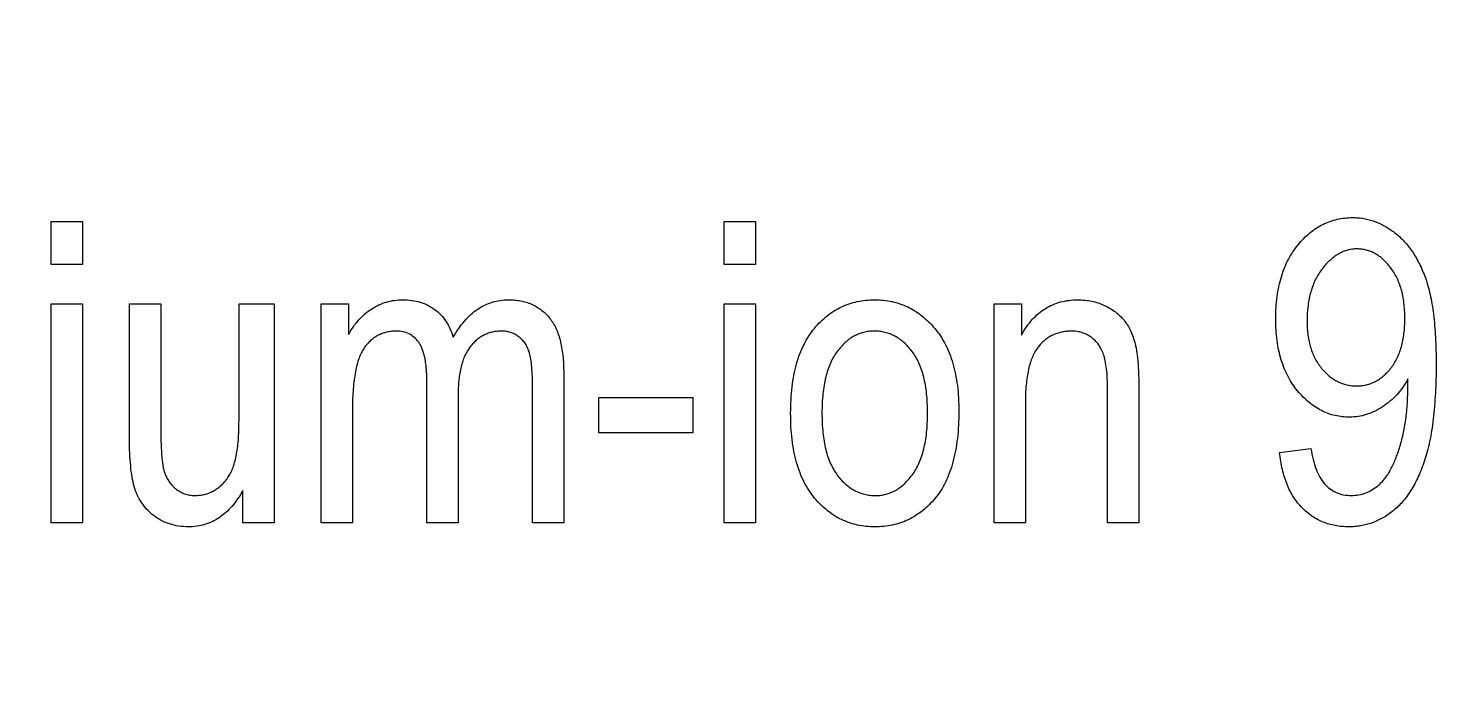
# Model space of a CAD drawing. Header units: millimetres. Extents: x -34 to 34, y -34 to 34.
# Drawn here: x -1.3 to 5.96, y -20.88 to -17.59 of the extents above; entities that cross this region are included whole.
import ezdxf

# ---------------------------------------------------------------- set-up
doc = ezdxf.new("R2010")
doc.units = ezdxf.units.MM

msp = doc.modelspace()

# ---------------------------------------------------------------- linework, layer by layer
at = {"color": 7, "linetype": 'Continuous', "lineweight": 25}
for p, q in [((-1.1852, -18.7935), (-1.1852, -18.5733)), ((-1.1852, -18.5733), (-1.0251, -18.5733)), ((-1.0251, -18.5733), (-1.0251, -18.7935)), ((2.257, -18.7935), (2.257, -18.5733)), ((2.257, -18.5733), (2.4171, -18.5733)), ((2.4171, -18.5733), (2.4171, -18.7935)), ((-1.0251, -18.7935), (-1.1852, -18.7935)), ((2.4171, -18.7935), (2.257, -18.7935)), ((-1.1852, -20.1143), (-1.1852, -18.9936)), ((-1.1852, -18.9936), (-1.0251, -18.9936)), ((-1.0251, -18.9936), (-1.0251, -20.1143)), ((-0.7849, -19.6847), (-0.7849, -18.9936)), ((-0.7849, -18.9936), (-0.6248, -18.9936)), ((-0.6248, -18.9936), (-0.6248, -19.614)), ((-0.2246, -19.5931), (-0.2246, -18.9936)), ((-0.2246, -18.9936), (-0.0445, -18.9936)), ((-0.0445, -18.9936), (-0.0445, -20.1143)), ((0.1957, -20.1143), (0.1957, -18.9936)), ((0.1957, -18.9936), (0.3358, -18.9936)), ((0.3358, -18.9936), (0.3358, -19.1515)), ((2.257, -20.1143), (2.257, -18.9936)), ((2.257, -18.9936), (2.4171, -18.9936)), ((2.4171, -18.9936), (2.4171, -20.1143)), ((3.6379, -20.1143), (3.6379, -18.9936)), ((3.6379, -18.9936), (3.778, -18.9936)), ((3.778, -18.9936), (3.778, -19.1537)), ((0.736, -20.1143), (0.736, -19.3867)), ((1.4365, -19.3485), (1.4365, -20.1143)), ((5.7549, -19.4161), (5.7549, -19.3782)), ((0.8961, -19.4636), (0.8961, -20.1143)), ((1.2764, -20.1143), (1.2764, -19.4089)), ((4.2183, -20.1143), (4.2183, -19.4333)), ((4.3784, -19.4283), (4.3784, -20.1143)), ((0.3558, -19.5333), (0.3558, -20.1143)), ((1.6166, -19.654), (1.6166, -19.4739)), ((1.6166, -19.4739), (2.0969, -19.4739)), ((2.0969, -19.4739), (2.0969, -19.654)), ((3.798, -19.5027), (3.798, -20.1143)), ((2.0969, -19.654), (1.6166, -19.654)), ((5.0988, -19.7541), (5.259, -19.7341)), ((-0.2046, -20.1143), (-0.2046, -19.948)), ((-1.0251, -20.1143), (-1.1852, -20.1143)), ((-0.0445, -20.1143), (-0.2046, -20.1143)), ((0.3558, -20.1143), (0.1957, -20.1143)), ((0.8961, -20.1143), (0.736, -20.1143)), ((1.4365, -20.1143), (1.2764, -20.1143)), ((2.4171, -20.1143), (2.257, -20.1143)), ((3.798, -20.1143), (3.6379, -20.1143)), ((4.3784, -20.1143), (4.2183, -20.1143))]:
    msp.add_line(p, q, dxfattribs=at)
at = {"color": 7, "linetype": 'Continuous'}
msp.add_circle((0, 0), 34, dxfattribs=at)
at = {"color": 7, "linetype": 'Continuous', "lineweight": 25}
for points, knots in [([(5.0788, -19.0715), (5.0792, -19.052), (5.0799, -19.0138), (5.0854, -18.9583), (5.0937, -18.9057), (5.1069, -18.8568), (5.1225, -18.8106), (5.1425, -18.7679), (5.1656, -18.7281), (5.1925, -18.6921), (5.2217, -18.6596), (5.2529, -18.6313), (5.2853, -18.6069), (5.3198, -18.5875), (5.3555, -18.5719), (5.3931, -18.5615), (5.4319, -18.5545), (5.4584, -18.5537), (5.4719, -18.5533)], [0, 0, 0, 0, 0.080536, 0.1575052, 0.2303941, 0.2998252, 0.3668017, 0.4313193, 0.4942184, 0.5563766, 0.6167198, 0.674312, 0.7300136, 0.7839921, 0.8374046, 0.8906782, 0.94439, 1, 1, 1, 1]), ([(5.4719, -18.5533), (5.4815, -18.5536), (5.5007, -18.554), (5.5291, -18.558), (5.5571, -18.5638), (5.5845, -18.5723), (5.6113, -18.5837), (5.6377, -18.5973), (5.6638, -18.6128), (5.689, -18.6314), (5.7135, -18.652), (5.7366, -18.6751), (5.7582, -18.7007), (5.7787, -18.7281), (5.7969, -18.7585), (5.8147, -18.7906), (5.8304, -18.8254), (5.845, -18.8626), (5.8579, -18.9031), (5.8691, -18.9475), (5.8783, -18.996), (5.8862, -19.0487), (5.8919, -19.1056), (5.8964, -19.1667), (5.8988, -19.232), (5.8992, -19.2769), (5.8994, -19.3001)], [0, 0, 0, 0, 0.0299925, 0.0598877, 0.089528, 0.1191969, 0.1495621, 0.180297, 0.2118561, 0.2444943, 0.2777729, 0.3118578, 0.3465137, 0.382146, 0.418846, 0.4570305, 0.4968164, 0.5380658, 0.5818416, 0.6295539, 0.680974, 0.7362938, 0.795893, 0.8595676, 0.9276884, 1, 1, 1, 1]), ([(5.496, -18.7134), (5.4877, -18.7137), (5.4713, -18.7143), (5.4471, -18.7192), (5.4235, -18.7271), (5.4008, -18.7385), (5.3786, -18.7527), (5.3575, -18.7704), (5.3366, -18.7908), (5.3169, -18.8145), (5.2985, -18.8405), (5.2823, -18.8689), (5.269, -18.8996), (5.2582, -18.9323), (5.2491, -18.9669), (5.2436, -19.0038), (5.2396, -19.0427), (5.2392, -19.0694), (5.2389, -19.0831)], [0, 0, 0, 0, 0.049725, 0.099003, 0.148069, 0.199199, 0.251473, 0.306809, 0.364999, 0.427413, 0.491895, 0.556876, 0.624102, 0.693033, 0.764335, 0.839414, 0.917671, 1, 1, 1, 1]), ([(5.7393, -19.0674), (5.739, -19.0541), (5.7385, -19.0279), (5.735, -18.9899), (5.7295, -18.9539), (5.7214, -18.9203), (5.7111, -18.8887), (5.6982, -18.8596), (5.6832, -18.8325), (5.666, -18.8079), (5.6474, -18.7859), (5.6279, -18.7665), (5.6076, -18.7503), (5.5868, -18.7365), (5.5651, -18.7261), (5.5426, -18.7189), (5.5195, -18.7144), (5.5038, -18.7138), (5.496, -18.7134)], [0, 0, 0, 0, 0.084125, 0.164593, 0.240408, 0.31338, 0.382555, 0.449321, 0.514019, 0.577253, 0.638317, 0.695452, 0.750134, 0.801879, 0.852123, 0.901149, 0.950623, 1, 1, 1, 1]), ([(0.3358, -19.1515), (0.3437, -19.1379), (0.3591, -19.1111), (0.3876, -19.0756), (0.4191, -19.045), (0.4536, -19.0191), (0.4908, -18.9987), (0.53, -18.9843), (0.5708, -18.9751), (0.5987, -18.9741), (0.6128, -18.9736)], [0, 0, 0, 0, 0.136597, 0.267048, 0.392852, 0.516746, 0.639191, 0.758621, 0.877822, 1, 1, 1, 1]), ([(0.6128, -18.9736), (0.6284, -18.9742), (0.6585, -18.9753), (0.7018, -18.9846), (0.7414, -18.9998), (0.7768, -19.0218), (0.8081, -19.0492), (0.8346, -19.0826), (0.8562, -19.1216), (0.866, -19.1504), (0.8711, -19.1653)], [0, 0, 0, 0, 0.134338, 0.25943, 0.380207, 0.498544, 0.617104, 0.738065, 0.864496, 1, 1, 1, 1]), ([(0.8711, -19.1653), (0.8803, -19.1501), (0.898, -19.1208), (0.9285, -19.0815), (0.9609, -19.0481), (0.9955, -19.0209), (1.0323, -18.9998), (1.071, -18.9844), (1.1118, -18.9755), (1.1397, -18.9742), (1.1538, -18.9736)], [0, 0, 0, 0, 0.148308, 0.286062, 0.41412, 0.535686, 0.65307, 0.767214, 0.882142, 1, 1, 1, 1]), ([(1.1538, -18.9736), (1.1645, -18.9738), (1.1853, -18.9741), (1.2157, -18.9787), (1.2444, -18.9856), (1.2715, -18.995), (1.2963, -19.0083), (1.32, -19.0235), (1.3416, -19.0418), (1.3615, -19.063), (1.3794, -19.0871), (1.3949, -19.1146), (1.4075, -19.1456), (1.4186, -19.1796), (1.4264, -19.2172), (1.4324, -19.2579), (1.4357, -19.3021), (1.4362, -19.3327), (1.4365, -19.3485)], [0, 0, 0, 0, 0.059735, 0.117086, 0.171872, 0.225368, 0.277453, 0.329879, 0.382627, 0.436445, 0.492507, 0.550938, 0.613103, 0.680096, 0.751376, 0.828259, 0.911021, 1, 1, 1, 1]), ([(2.5972, -19.554), (2.5976, -19.5307), (2.5983, -19.4856), (2.6038, -19.4202), (2.6136, -19.3592), (2.6263, -19.3025), (2.6438, -19.2502), (2.6645, -19.2022), (2.6893, -19.1587), (2.7179, -19.1197), (2.7495, -19.0855), (2.783, -19.0554), (2.819, -19.0303), (2.8566, -19.0094), (2.8965, -18.9934), (2.9383, -18.9818), (2.9822, -18.9748), (3.0123, -18.974), (3.0275, -18.9736)], [0, 0, 0, 0, 0.085788, 0.16646, 0.242011, 0.313466, 0.380716, 0.444949, 0.506099, 0.565248, 0.622677, 0.677703, 0.73126, 0.783927, 0.836201, 0.88929, 0.943789, 1, 1, 1, 1]), ([(3.0275, -18.9736), (3.0426, -18.974), (3.0721, -18.9747), (3.1154, -18.9819), (3.1568, -18.9935), (3.1965, -19.0093), (3.2339, -19.0304), (3.2698, -19.0554), (3.3034, -19.0856), (3.3351, -19.1198), (3.3645, -19.1582), (3.3893, -19.2014), (3.4109, -19.2483), (3.4278, -19.2994), (3.4413, -19.3544), (3.4508, -19.4135), (3.4569, -19.4766), (3.4575, -19.5201), (3.4578, -19.5424)], [0, 0, 0, 0, 0.056299, 0.110484, 0.164018, 0.2171, 0.270239, 0.324625, 0.380501, 0.439083, 0.499299, 0.561252, 0.625211, 0.69239, 0.762761, 0.837168, 0.916399, 1, 1, 1, 1]), ([(3.778, -19.1537), (3.7865, -19.1393), (3.803, -19.1115), (3.8324, -19.0744), (3.8648, -19.0433), (3.8998, -19.0175), (3.9377, -18.9975), (3.9786, -18.9839), (4.0221, -18.9751), (4.052, -18.9741), (4.0672, -18.9736)], [0, 0, 0, 0, 0.1396, 0.269696, 0.394051, 0.513661, 0.631635, 0.750274, 0.872674, 1, 1, 1, 1]), ([(4.0672, -18.9736), (4.0793, -18.974), (4.1029, -18.9747), (4.1376, -18.9802), (4.1709, -18.9891), (4.2024, -19.0021), (4.2318, -19.0176), (4.2589, -19.035), (4.2822, -19.0557), (4.3034, -19.078), (4.3213, -19.1036), (4.3372, -19.1322), (4.3497, -19.1647), (4.3585, -19.1941), (4.3644, -19.2202), (4.3679, -19.2426), (4.3716, -19.2675), (4.3737, -19.2948), (4.3762, -19.3246), (4.3771, -19.357), (4.3783, -19.3918), (4.3783, -19.4159), (4.3784, -19.4283)], [0, 0, 0, 0, 0.057076, 0.112243, 0.166711, 0.220738, 0.273946, 0.324397, 0.373587, 0.421633, 0.470319, 0.521782, 0.576728, 0.63569, 0.667677, 0.703855, 0.743388, 0.787184, 0.834397, 0.885486, 0.941017, 1, 1, 1, 1]), ([(5.4572, -19.574), (5.4446, -19.5736), (5.4195, -19.5727), (5.3827, -19.5662), (5.347, -19.556), (5.313, -19.5407), (5.28, -19.5219), (5.2488, -19.4985), (5.2186, -19.4711), (5.1901, -19.4397), (5.1636, -19.4047), (5.1409, -19.3662), (5.1217, -19.3246), (5.1062, -19.2799), (5.0936, -19.2323), (5.0849, -19.1814), (5.08, -19.1274), (5.0792, -19.0905), (5.0788, -19.0715)], [0, 0, 0, 0, 0.054041, 0.106965, 0.159454, 0.212558, 0.266093, 0.321561, 0.379328, 0.440243, 0.502666, 0.56644, 0.631276, 0.698401, 0.768482, 0.841785, 0.918806, 1, 1, 1, 1]), ([(5.2389, -19.0831), (5.2392, -19.0954), (5.2397, -19.1194), (5.2431, -19.1544), (5.2491, -19.1875), (5.2571, -19.2187), (5.2674, -19.2481), (5.2803, -19.2755), (5.2957, -19.3009), (5.3131, -19.3242), (5.3323, -19.3451), (5.3521, -19.3638), (5.3735, -19.3791), (5.3956, -19.3917), (5.4185, -19.402), (5.4425, -19.4086), (5.4673, -19.4134), (5.4843, -19.4137), (5.4929, -19.4139)], [0, 0, 0, 0, 0.079399, 0.155081, 0.226839, 0.296324, 0.362686, 0.427364, 0.491027, 0.553973, 0.614906, 0.673444, 0.729809, 0.784027, 0.837628, 0.890836, 0.94479, 1, 1, 1, 1]), ([(5.4929, -19.4139), (5.5013, -19.4135), (5.518, -19.4128), (5.5426, -19.4089), (5.5659, -19.4013), (5.5886, -19.3919), (5.61, -19.3788), (5.6303, -19.363), (5.6499, -19.3448), (5.6682, -19.3235), (5.6853, -19.2999), (5.6994, -19.2733), (5.7121, -19.2449), (5.722, -19.2139), (5.7298, -19.1807), (5.7354, -19.145), (5.7384, -19.107), (5.739, -19.0809), (5.7393, -19.0674)], [0, 0, 0, 0, 0.0534351, 0.1055019, 0.1565256, 0.2081408, 0.2604235, 0.3144196, 0.3703211, 0.429599, 0.4909859, 0.554045, 0.6194961, 0.6873761, 0.7590856, 0.8350776, 0.9150204, 1, 1, 1, 1]), ([(0.5797, -19.1337), (0.5712, -19.1339), (0.5547, -19.1343), (0.5307, -19.1385), (0.5081, -19.1454), (0.4869, -19.155), (0.4666, -19.1667), (0.4482, -19.1821), (0.4309, -19.1996), (0.4149, -19.22), (0.4007, -19.2441), (0.3887, -19.2725), (0.3785, -19.3052), (0.3701, -19.3423), (0.3637, -19.3838), (0.3591, -19.4297), (0.3563, -19.48), (0.356, -19.5151), (0.3558, -19.5333)], [0, 0, 0, 0, 0.04911, 0.095801, 0.141392, 0.185846, 0.230919, 0.276977, 0.324509, 0.37369, 0.427175, 0.486573, 0.552646, 0.625949, 0.707486, 0.796363, 0.894011, 1, 1, 1, 1]), ([(0.736, -19.3867), (0.7359, -19.3755), (0.7357, -19.354), (0.734, -19.323), (0.7304, -19.2947), (0.7262, -19.2687), (0.7203, -19.2454), (0.7132, -19.2246), (0.7047, -19.2065), (0.6921, -19.186), (0.6729, -19.165), (0.6456, -19.1465), (0.6139, -19.1354), (0.5913, -19.1343), (0.5797, -19.1337)], [0, 0, 0, 0, 0.099448, 0.191613, 0.276791, 0.354092, 0.425988, 0.490936, 0.549546, 0.604214, 0.704853, 0.799955, 0.896347, 1, 1, 1, 1]), ([(1.1182, -19.1337), (1.1102, -19.1339), (1.0946, -19.1344), (1.0716, -19.1383), (1.0497, -19.1444), (1.029, -19.1535), (1.0094, -19.1646), (0.9909, -19.1783), (0.9738, -19.1947), (0.9574, -19.2133), (0.943, -19.235), (0.93, -19.2591), (0.9196, -19.2864), (0.9112, -19.3165), (0.9044, -19.3492), (0.8994, -19.3848), (0.8967, -19.4232), (0.8963, -19.4498), (0.8961, -19.4636)], [0, 0, 0, 0, 0.0531542, 0.1048238, 0.1556703, 0.2051012, 0.2557795, 0.3062069, 0.3590712, 0.414525, 0.4718643, 0.5327921, 0.5980309, 0.6670095, 0.741937, 0.8216469, 0.9077834, 1, 1, 1, 1]), ([(1.2764, -19.4089), (1.2763, -19.3903), (1.2762, -19.3561), (1.2726, -19.3091), (1.2679, -19.2707), (1.2603, -19.2401), (1.2502, -19.2151), (1.2378, -19.1939), (1.2222, -19.1758), (1.2042, -19.1608), (1.1847, -19.1485), (1.1635, -19.1401), (1.1413, -19.1344), (1.1259, -19.1339), (1.1182, -19.1337)], [0, 0, 0, 0, 0.15467, 0.285342, 0.392361, 0.476649, 0.547961, 0.615756, 0.681061, 0.745804, 0.810178, 0.872132, 0.935561, 1, 1, 1, 1]), ([(3.0235, -19.1337), (3.0144, -19.134), (2.9964, -19.1345), (2.9702, -19.1398), (2.945, -19.1479), (2.9207, -19.1593), (2.8974, -19.1741), (2.8755, -19.1925), (2.8545, -19.2139), (2.8344, -19.2382), (2.8163, -19.2662), (2.8002, -19.2973), (2.7869, -19.3319), (2.776, -19.3698), (2.7676, -19.411), (2.7619, -19.4556), (2.758, -19.5034), (2.7576, -19.5364), (2.7573, -19.5534)], [0, 0, 0, 0, 0.049208, 0.096939, 0.14444, 0.192437, 0.241939, 0.293272, 0.347178, 0.404151, 0.464138, 0.527023, 0.593715, 0.664842, 0.74037, 0.821268, 0.90793, 1, 1, 1, 1]), ([(3.2977, -19.5534), (3.2975, -19.5362), (3.2971, -19.5031), (3.2931, -19.4553), (3.2875, -19.4106), (3.2787, -19.3695), (3.2679, -19.3314), (3.254, -19.297), (3.2383, -19.2655), (3.2196, -19.2379), (3.1993, -19.2135), (3.1777, -19.1921), (3.155, -19.1741), (3.1312, -19.1592), (3.1059, -19.1479), (3.0794, -19.1397), (3.0518, -19.1345), (3.033, -19.134), (3.0235, -19.1337)], [0, 0, 0, 0, 0.091482, 0.177065, 0.256957, 0.332205, 0.401911, 0.467978, 0.530577, 0.589659, 0.646279, 0.700302, 0.751512, 0.801343, 0.850264, 0.899299, 0.949177, 1, 1, 1, 1]), ([(4.0341, -19.1337), (4.0253, -19.1339), (4.0081, -19.1343), (3.983, -19.1385), (3.9593, -19.1451), (3.937, -19.1543), (3.9158, -19.1658), (3.8964, -19.1804), (3.8781, -19.1973), (3.8615, -19.2173), (3.8461, -19.2401), (3.8332, -19.2668), (3.8223, -19.2971), (3.8132, -19.331), (3.8065, -19.3687), (3.8016, -19.41), (3.7984, -19.4551), (3.7981, -19.4864), (3.798, -19.5027)], [0, 0, 0, 0, 0.053032, 0.104144, 0.15326, 0.201625, 0.249892, 0.298577, 0.348552, 0.40047, 0.45504, 0.51483, 0.579268, 0.649788, 0.726724, 0.810576, 0.901604, 1, 1, 1, 1]), ([(4.2183, -19.4333), (4.2181, -19.4141), (4.2177, -19.3784), (4.2142, -19.3289), (4.2078, -19.2878), (4.1992, -19.254), (4.1872, -19.2262), (4.1728, -19.2022), (4.155, -19.1817), (4.1346, -19.1645), (4.1121, -19.1506), (4.0876, -19.1409), (4.0614, -19.1346), (4.0433, -19.134), (4.0341, -19.1337)], [0, 0, 0, 0, 0.144217, 0.268382, 0.372345, 0.456741, 0.530103, 0.599047, 0.666277, 0.732998, 0.799118, 0.864162, 0.930883, 1, 1, 1, 1]), ([(5.8994, -19.3001), (5.8992, -19.3259), (5.8989, -19.3761), (5.896, -19.4492), (5.8913, -19.5178), (5.8853, -19.5821), (5.8769, -19.6418), (5.8665, -19.697), (5.855, -19.748), (5.8407, -19.7946), (5.8248, -19.8373), (5.8085, -19.8772), (5.7903, -19.9139), (5.7706, -19.9476), (5.7499, -19.9786), (5.7278, -20.0064), (5.7042, -20.0313), (5.6795, -20.0532), (5.6537, -20.0723), (5.6272, -20.089), (5.5997, -20.1027), (5.5719, -20.1146), (5.5428, -20.1231), (5.5132, -20.1299), (5.4827, -20.1336), (5.4622, -20.1341), (5.4519, -20.1344)], [0, 0, 0, 0, 0.073534, 0.142666, 0.208044, 0.269112, 0.326304, 0.379395, 0.429018, 0.474881, 0.517842, 0.558642, 0.59736, 0.63443, 0.66946, 0.703215, 0.735512, 0.766806, 0.797107, 0.826806, 0.855711, 0.884288, 0.9128, 0.941646, 0.970624, 1, 1, 1, 1]), ([(5.7549, -19.3782), (5.7465, -19.3928), (5.73, -19.4215), (5.6988, -19.4597), (5.6639, -19.4935), (5.6254, -19.5222), (5.5843, -19.5447), (5.5426, -19.5617), (5.5, -19.5718), (5.4714, -19.5733), (5.4572, -19.574)], [0, 0, 0, 0, 0.134618, 0.265705, 0.394856, 0.524197, 0.650554, 0.770487, 0.885702, 1, 1, 1, 1]), ([(5.466, -19.9742), (5.4785, -19.9736), (5.5035, -19.9723), (5.5398, -19.9618), (5.574, -19.9447), (5.601, -19.9257), (5.6209, -19.9062), (5.6362, -19.8894), (5.6501, -19.8693), (5.6638, -19.8471), (5.6766, -19.822), (5.6892, -19.7946), (5.7005, -19.7644), (5.716, -19.7204), (5.7319, -19.6607), (5.7451, -19.5841), (5.7533, -19.5019), (5.7544, -19.4453), (5.7549, -19.4161)], [0, 0, 0, 0, 0.0544801, 0.1080121, 0.1624021, 0.2197411, 0.2504377, 0.2831021, 0.3181045, 0.3562532, 0.3964931, 0.4401955, 0.4867097, 0.5364659, 0.6422982, 0.7543117, 0.8733451, 1, 1, 1, 1]), ([(3.4578, -19.5424), (3.4574, -19.5666), (3.4568, -19.6134), (3.4512, -19.6812), (3.4414, -19.7442), (3.4287, -19.8026), (3.4113, -19.8559), (3.3909, -19.9049), (3.3661, -19.9489), (3.3375, -19.9881), (3.3062, -20.0226), (3.2726, -20.0526), (3.2367, -20.0776), (3.199, -20.0986), (3.159, -20.1145), (3.1171, -20.1262), (3.073, -20.1332), (3.0429, -20.134), (3.0275, -20.1344)], [0, 0, 0, 0, 0.088003, 0.170193, 0.247313, 0.319619, 0.387372, 0.451254, 0.51221, 0.57084, 0.627211, 0.68147, 0.73428, 0.786212, 0.838108, 0.890456, 0.944195, 1, 1, 1, 1]), ([(-0.6248, -19.614), (-0.6247, -19.6278), (-0.6246, -19.6541), (-0.624, -19.692), (-0.6229, -19.7263), (-0.6209, -19.7569), (-0.6189, -19.7841), (-0.616, -19.8076), (-0.6131, -19.8277), (-0.6081, -19.8493), (-0.6002, -19.8729), (-0.5863, -19.8977), (-0.5702, -19.9205), (-0.55, -19.9394), (-0.5275, -19.9547), (-0.5033, -19.9662), (-0.4774, -19.973), (-0.4597, -19.9738), (-0.4507, -19.9742)], [0, 0, 0, 0, 0.0913586, 0.175113, 0.2512932, 0.3192451, 0.3789617, 0.4319281, 0.4767594, 0.5136939, 0.5789195, 0.6411692, 0.7020771, 0.7632675, 0.823543, 0.8823707, 0.9402834, 1, 1, 1, 1]), ([(-0.2812, -19.8826), (-0.2766, -19.8754), (-0.267, -19.8602), (-0.2556, -19.834), (-0.2461, -19.8038), (-0.238, -19.7696), (-0.2318, -19.7312), (-0.2276, -19.6888), (-0.2251, -19.6423), (-0.2248, -19.61), (-0.2246, -19.5931)], [0, 0, 0, 0, 0.085387, 0.18044, 0.28596, 0.403171, 0.532484, 0.67549, 0.830521, 1, 1, 1, 1]), ([(3.0275, -20.1344), (3.0125, -20.134), (2.9828, -20.1332), (2.9392, -20.1261), (2.8975, -20.1146), (2.8579, -20.0981), (2.8202, -20.0774), (2.7845, -20.0521), (2.7508, -20.022), (2.7192, -19.9875), (2.6902, -19.9486), (2.6652, -19.905), (2.6443, -19.8569), (2.6268, -19.8047), (2.6134, -19.7481), (2.6044, -19.6872), (2.5981, -19.6221), (2.5975, -19.5771), (2.5972, -19.554)], [0, 0, 0, 0, 0.055517, 0.109709, 0.162498, 0.214987, 0.267724, 0.321039, 0.376682, 0.434188, 0.493645, 0.555402, 0.619368, 0.687195, 0.758459, 0.834052, 0.914482, 1, 1, 1, 1]), ([(2.7573, -19.5534), (2.7576, -19.5706), (2.758, -19.6039), (2.7619, -19.6521), (2.7675, -19.697), (2.7764, -19.7383), (2.7871, -19.7765), (2.8009, -19.8111), (2.8169, -19.8425), (2.8353, -19.8703), (2.8557, -19.8948), (2.8774, -19.9158), (2.9, -19.9339), (2.9239, -19.9488), (2.9492, -19.9601), (2.9756, -19.9682), (3.0032, -19.9735), (3.0221, -19.974), (3.0316, -19.9742)], [0, 0, 0, 0, 0.091829, 0.17777, 0.25803, 0.333106, 0.403186, 0.469619, 0.531579, 0.590989, 0.647479, 0.700989, 0.752082, 0.801798, 0.850607, 0.89953, 0.949294, 1, 1, 1, 1]), ([(3.0316, -19.9742), (3.0406, -19.974), (3.0584, -19.9735), (3.0844, -19.9682), (3.1096, -19.96), (3.1336, -19.9484), (3.1566, -19.9334), (3.179, -19.9156), (3.2, -19.894), (3.2199, -19.8694), (3.2385, -19.8415), (3.2544, -19.81), (3.2678, -19.7752), (3.2786, -19.7371), (3.2876, -19.6959), (3.2931, -19.6512), (3.2971, -19.6034), (3.2975, -19.5704), (3.2977, -19.5534)], [0, 0, 0, 0, 0.048586, 0.09626, 0.143167, 0.191349, 0.240317, 0.291669, 0.34551, 0.402853, 0.463077, 0.526389, 0.593526, 0.664568, 0.740121, 0.821482, 0.90804, 1, 1, 1, 1]), ([(-0.4835, -20.1344), (-0.5002, -20.1336), (-0.5329, -20.1323), (-0.58, -20.1211), (-0.6234, -20.1026), (-0.6625, -20.0774), (-0.696, -20.046), (-0.7243, -20.0107), (-0.7462, -19.9714), (-0.7616, -19.9273), (-0.7724, -19.8775), (-0.7794, -19.8204), (-0.7842, -19.7552), (-0.7847, -19.7091), (-0.7849, -19.6847)], [0, 0, 0, 0, 0.08132, 0.158893, 0.233828, 0.30932, 0.383918, 0.456423, 0.528344, 0.60161, 0.68264, 0.775682, 0.881375, 1, 1, 1, 1]), ([(5.4519, -20.1344), (5.4402, -20.1341), (5.4172, -20.1335), (5.3836, -20.1285), (5.3513, -20.1213), (5.3206, -20.1105), (5.2914, -20.0966), (5.2636, -20.0798), (5.2374, -20.0598), (5.2126, -20.037), (5.1899, -20.0111), (5.1694, -19.9824), (5.1516, -19.951), (5.1364, -19.9167), (5.1232, -19.8799), (5.1122, -19.8405), (5.1042, -19.7982), (5.1007, -19.769), (5.0988, -19.7541)], [0, 0, 0, 0, 0.060889, 0.11957, 0.177009, 0.232833, 0.28871, 0.345248, 0.401841, 0.46026, 0.520293, 0.581029, 0.643543, 0.708449, 0.775963, 0.846986, 0.921653, 1, 1, 1, 1]), ([(5.259, -19.7341), (5.2622, -19.753), (5.2682, -19.7886), (5.2836, -19.8378), (5.3028, -19.8798), (5.3267, -19.9144), (5.3553, -19.9414), (5.3884, -19.9607), (5.4259, -19.9723), (5.4523, -19.9736), (5.466, -19.9742)], [0, 0, 0, 0, 0.1637157, 0.3097031, 0.4399065, 0.5578116, 0.6677252, 0.7741495, 0.8834413, 1, 1, 1, 1]), ([(-0.4507, -19.9742), (-0.4422, -19.9739), (-0.4256, -19.9732), (-0.4013, -19.9692), (-0.3782, -19.9618), (-0.3562, -19.9518), (-0.3353, -19.9389), (-0.3161, -19.9228), (-0.2975, -19.9042), (-0.2867, -19.89), (-0.2812, -19.8826)], [0, 0, 0, 0, 0.126467, 0.248159, 0.367432, 0.487375, 0.608457, 0.733563, 0.862493, 1, 1, 1, 1]), ([(-0.2046, -19.948), (-0.2132, -19.9628), (-0.2299, -19.9913), (-0.2592, -20.0295), (-0.291, -20.0617), (-0.3249, -20.0884), (-0.3613, -20.1089), (-0.3999, -20.1239), (-0.441, -20.1329), (-0.4692, -20.1339), (-0.4835, -20.1344)], [0, 0, 0, 0, 0.145351, 0.280358, 0.407344, 0.528382, 0.645242, 0.760901, 0.878542, 1, 1, 1, 1])]:
    msp.add_open_spline(points, degree=3, knots=knots, dxfattribs=at)

doc.saveas('drawing.dxf')
